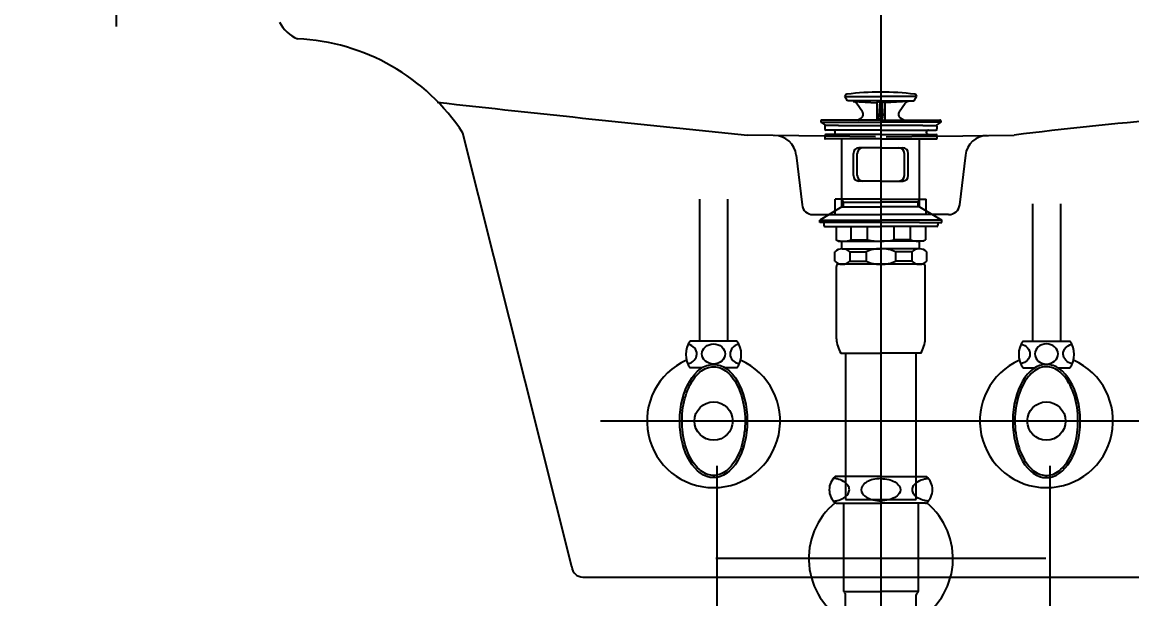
# Model space of a CAD drawing. Header units: millimetres. Extents: x 4993 to 7419, y -350 to 3080.
# Drawn here: x 5486.8 to 5986.8, y 1036.5 to 1296.3 of the extents above; entities that cross this region are included whole.
import ezdxf
from ezdxf.lldxf.tags import DXFTag

# ---------------------------------------------------------------- set-up
doc = ezdxf.new("R2010")
doc.units = ezdxf.units.MM
doc.header["$LTSCALE"] = 0.2
for name, color, linetype in [('1', 2, 'CENTER'), ('2', 2, 'HIDDEN'), ('3', 3, 'Continuous'), ('4', 4, 'Continuous'), ('6', 6, 'Continuous'), ('7', 7, 'Continuous'), ('CENTER', 2, 'CENTER')]:
    doc.layers.add(name, color=color, linetype=linetype)
doc.styles.add('h', font='', dxfattribs={"height": 28})
doc.styles.get('h').set_extended_font_data('Haansoft Batang')
tags = doc.linetypes.add('CENTER', pattern=[50.8, 31.75, -6.35, 6.35, -6.35]).pattern_tags.tags
tags[10:11] = [DXFTag(74, 4), DXFTag(75, 0), DXFTag(340, '0'), DXFTag(46, 1.0), DXFTag(50, 0.0), DXFTag(44, 0.0), DXFTag(45, 0.0)]
tags[8:9] = [DXFTag(74, 4), DXFTag(75, 0), DXFTag(340, '0'), DXFTag(46, 1.0), DXFTag(50, 0.0), DXFTag(44, 0.0), DXFTag(45, 0.0)]
tags[6:7] = [DXFTag(74, 4), DXFTag(75, 0), DXFTag(340, '0'), DXFTag(46, 1.0), DXFTag(50, 0.0), DXFTag(44, 0.0), DXFTag(45, 0.0)]
tags[4:5] = [DXFTag(74, 4), DXFTag(75, 0), DXFTag(340, '0'), DXFTag(46, 1.0), DXFTag(50, 0.0), DXFTag(44, 0.0), DXFTag(45, 0.0)]
tags = doc.linetypes.add('HIDDEN', pattern=[9.525, 6.35, -3.175]).pattern_tags.tags
tags[6:7] = [DXFTag(74, 4), DXFTag(75, 0), DXFTag(340, '0'), DXFTag(46, 1.0), DXFTag(50, 0.0), DXFTag(44, 0.0), DXFTag(45, 0.0)]
tags[4:5] = [DXFTag(74, 4), DXFTag(75, 0), DXFTag(340, '0'), DXFTag(46, 1.0), DXFTag(50, 0.0), DXFTag(44, 0.0), DXFTag(45, 0.0)]
doc.dimstyles.new('AM_ISO', dxfattribs={"dimtxt": 28, "dimasz": 24, "dimexe": 10, "dimexo": 0, "dimgap": 10, "dimtad": 1, "dimdec": 0, "dimdsep": 46, "dimtxsty": 'h', "dimcen": -5, "dimclrd": 256, "dimclre": 256, "dimclrt": 256, "dimadec": 0, "dimazin": 2, "dimtp": 0.1, "dimtm": 0.1, "dimtfac": 0.71, "dimtdec": 0, "dimtmove": 0, "dimatfit": 3, "dimfxl": 0, "dimlwd": -1, "dimlwe": -1, "dimarcsym": 0})
doc.dimstyles.new('AM_ISO$0', dxfattribs={"dimtxt": 28, "dimasz": 24, "dimexe": 10, "dimexo": 0, "dimgap": 10, "dimtad": 1, "dimdec": 0, "dimdsep": 46, "dimtxsty": 'h', "dimcen": -5, "dimclrd": 256, "dimclre": 256, "dimclrt": 256, "dimadec": 0, "dimazin": 2, "dimtp": 0.1, "dimtm": 0.1, "dimtfac": 0.71, "dimtdec": 0, "dimtmove": 0, "dimatfit": 3, "dimfxl": 0, "dimlwd": -1, "dimlwe": -1, "dimarcsym": 0})

# ---------------------------------------------------------------- blocks, each defined once
blk = doc.blocks.new('A$C0AD15609')
at = {"layer": '1', "color": 0}
blk.add_line((148.65, 110.05), (0, 110.05), dxfattribs=at)
at = {"layer": '4', "color": 0}
for p, q in [((58.08, 147.09), (53.78, 147.09)), ((74.33, 147.09), (58.08, 147.09)), ((74.33, 147.09), (90.58, 147.09)), ((90.58, 147.09), (94.87, 147.09)), ((54.18, 135.09), (53.78, 135.09)), ((54.18, 135.09), (74.33, 135.09)), ((57.53, 135.09), (57.53, 95.31)), ((94.48, 135.09), (74.33, 135.09)), ((91.13, 135.09), (91.13, 95.31)), ((94.48, 135.09), (94.87, 135.09)), ((57.53, 95.31), (74.33, 95.31)), ((91.13, 95.31), (74.33, 95.31)), ((58.45, 70.79), (58.45, 93.67)), ((90.2, 70.79), (90.2, 93.67)), ((58.45, 70.79), (53.71, 70.79)), ((74.25, 70.79), (58.45, 70.79)), ((74.25, 70.79), (74.33, 70.79)), ((74.4, 70.79), (74.33, 70.79)), ((74.4, 70.79), (90.2, 70.79)), ((90.2, 70.79), (94.94, 70.79)), ((53.71, 58.79), (58.45, 58.79)), ((58.45, 58.79), (74.25, 58.79)), ((58.45, 58.79), (58.45, 17.71)), ((90.2, 58.79), (74.4, 58.79)), ((90.2, 58.79), (90.2, 17.71)), ((90.2, 58.79), (94.94, 58.79))]:
    blk.add_line(p, q, dxfattribs=at)
for points in [[(60.13, 141.09, 0.155217), (59.54, 142.95, 0.106747), (57.48, 144.84, 0.073043), (54.71, 145.96, 0.028511), (52.98, 146.27, 0.059523)], [(74.33, 146.09, 0.057537), (70.77, 145.68, 0.071219), (68.07, 144.63, 0.106373), (66.04, 142.83, 0.159483)], [(74.33, 146.09, -0.057537), (77.88, 145.68, -0.071219), (80.58, 144.63, -0.106373), (82.61, 142.83, -0.159483)], [(88.52, 141.09, -0.155217), (89.11, 142.95, -0.106747), (91.17, 144.84, -0.073043), (93.94, 145.96, -0.028511), (95.67, 146.27, -0.059523)], [(52.98, 135.91, 0.028511), (54.71, 136.23, 0.073043), (57.48, 137.34, 0.106747), (59.54, 139.24, 0.155217), (60.13, 141.09, 0.155217)], [(66.04, 142.83, 0.32729), (66.04, 139.35, 0.106373), (68.07, 137.56, 0.071219), (70.77, 136.5, 0.057537), (74.33, 136.09, 0.057537)], [(82.61, 142.83, -0.32729), (82.61, 139.35, -0.106373), (80.58, 137.56, -0.071219), (77.88, 136.5, -0.057537), (74.33, 136.09, -0.057537)], [(95.67, 135.91, -0.028511), (93.94, 136.23, -0.073043), (91.17, 137.34, -0.106747), (89.11, 139.24, -0.155217), (88.52, 141.09, -0.155217)], [(58.45, 67.78, 0.049056), (57.4, 68.54, 0.073043), (54.63, 69.66, 0.028511), (52.9, 69.97)], [(60.05, 64.79, 0.155217), (59.46, 66.65, 0.054411), (58.51, 67.72, 0.054411)], [(65.97, 66.53, 0.32729), (65.97, 63.05, 0.106373), (67.99, 61.26, 0.071219), (70.69, 60.2, 0.057537), (74.25, 59.79, 0.057537)], [(74.33, 69.79, 0.05879), (70.69, 69.38, 0.071219), (67.99, 68.33, 0.106373), (65.97, 66.53, 0.159483)], [(74.33, 69.79, -0.05879), (77.96, 69.38, -0.071219), (80.66, 68.33, -0.106373), (82.68, 66.53, -0.159483)], [(82.68, 66.53, -0.32729), (82.68, 63.05, -0.106373), (80.66, 61.26, -0.071219), (77.96, 60.2, -0.057537), (74.4, 59.79, -0.057537)], [(88.6, 64.79, -0.155217), (89.19, 66.65, -0.05495), (90.15, 67.73, -0.05495)], [(90.2, 67.78, -0.049056), (91.25, 68.54, -0.073043), (94.02, 69.66, -0.028511), (95.75, 69.97)], [(52.9, 59.61, 0.028511), (54.63, 59.93, 0.073043), (57.4, 61.04, 0.049056), (58.45, 61.81, 0.049056)], [(58.51, 61.86, 0.054321), (59.46, 62.94, 0.155217), (60.05, 64.79)], [(90.14, 61.86, -0.054539), (89.19, 62.94, -0.155217), (88.6, 64.79)], [(95.75, 59.61, -0.028511), (94.02, 59.93, -0.073043), (91.25, 61.04, -0.049056), (90.2, 61.81, -0.049056)]]:
    blk.add_lwpolyline(points, format="xyb", dxfattribs=at)
for centre, radius, start, end in [((59.08, 141.09), 8, 131.4096, 228.5904), ((89.58, 141.09), 8, 311.4096, 48.5904), ((74.33, 110.09), 32.5, 129.4471, 240.7605), ((74.33, 110.09), 32.5, 299.2395, 50.5529), ((90.13, 95.31), 1, 301.2974, 0), ((57.53, 93.67), 0.925, 0, 58.7026), ((91.13, 93.67), 0.925, 121.2974, 180), ((59, 64.79), 8, 131.4096, 228.5904), ((89.65, 64.79), 8, 311.4096, 48.5904), ((74.33, 15.72), 16, 172.8334, 7.1666), ((74.33, 15.72), 16, 172.8334, 180)]:
    blk.add_arc(centre, radius, start, end, dxfattribs=at)
blk = doc.blocks.new('A$C6F841AA5')
at = {"layer": '6', "color": 0}
for p, q in [((44.65, 130), (44.65, 66)), ((57.35, 130), (57.35, 66)), ((194.65, 127.88), (194.65, 66)), ((207.35, 127.9), (207.35, 66)), ((57.35, 66), (40.5, 66)), ((61.5, 66), (57.35, 66)), ((190.5, 66), (194.65, 66)), ((194.65, 66), (211.5, 66)), ((45.86, 54), (40.5, 54)), ((61.5, 54), (56.14, 54)), ((190.5, 54), (195.86, 54)), ((206.14, 54), (211.5, 54))]:
    blk.add_line(p, q, dxfattribs=at)
for centre in [(51, 30), (201, 30)]:
    blk.add_circle(centre, 8.62, dxfattribs=at)
for centre, radius, start, end in [((48.5, 60), 10, 143.1301, 216.8699), ((53.5, 60), 10, 323.1301, 36.8699), ((198.5, 60), 10, 143.1301, 216.8699), ((203.5, 60), 10, 323.1301, 36.8699), ((51, 30), 30, 113.9173, 66.0827), ((201, 30), 30, 113.9173, 66.0827)]:
    blk.add_arc(centre, radius, start, end, dxfattribs=at)
for centre, major_axis, start_param, end_param in [((38.23, 60.23), (-5.23, 0), 1.800504, 4.443058), ((63.68, 60.23), (5.23, 0), 1.824119, 4.49897)]:
    blk.add_ellipse(centre, major_axis=major_axis, ratio=0.866391, start_param=start_param, end_param=end_param, dxfattribs=at)
for centre, major_axis, ratio in [((51, 60.23), (5.23, 0), 0.866391), ((51, 30), (0, 25.5), 0.596529)]:
    blk.add_ellipse(centre, major_axis=major_axis, ratio=ratio, dxfattribs=at)
at = {"layer": '6', "color": 0, "extrusion": (0, 0, -1)}
for centre, major_axis, start_param, end_param in [((188.32, 60.23), (-5.23, 0), 1.824119, 4.49897), ((213.77, 60.23), (5.23, 0), 1.800504, 4.443058)]:
    blk.add_ellipse(centre, major_axis=major_axis, ratio=0.866391, start_param=start_param, end_param=end_param, dxfattribs=at)
for centre, major_axis, ratio in [((201, 60.23), (-5.23, 0), 0.866391), ((201, 30), (0, 25.5), 0.596529)]:
    blk.add_ellipse(centre, major_axis=major_axis, ratio=ratio, dxfattribs=at)
at = {"layer": '6', "color": 0}
for points in [[(51, 54.5), (48.92, 54.5), (46.82, 53.69), (42.92, 50.45), (41.15, 48.01), (38.43, 41.98), (37.47, 38.4), (36.62, 30.88), (36.72, 26.95), (37.96, 19.6), (39.09, 16.17), (42.1, 10.58), (43.98, 8.43), (47.98, 5.78), (50.09, 5.28), (54.24, 5.89), (56.33, 7.01), (60.08, 10.84), (61.73, 13.54), (64.14, 19.97), (64.9, 23.67), (65.37, 31.29), (65.06, 35.19), (63.46, 42.33), (62.16, 45.57), (58.89, 50.67), (56.93, 52.53), (53.61, 54.19), (52.3, 54.5), (51, 54.5)], [(201, 54.5), (203.08, 54.5), (205.18, 53.69), (209.08, 50.45), (210.85, 48.01), (213.57, 41.98), (214.53, 38.4), (215.38, 30.88), (215.28, 26.95), (214.04, 19.6), (212.91, 16.17), (209.9, 10.58), (208.02, 8.43), (204.02, 5.78), (201.91, 5.28), (197.76, 5.89), (195.67, 7.01), (191.92, 10.84), (190.27, 13.54), (187.86, 19.97), (187.1, 23.67), (186.63, 31.29), (186.94, 35.19), (188.54, 42.33), (189.84, 45.57), (193.11, 50.67), (195.07, 52.53), (198.39, 54.19), (199.7, 54.5), (201, 54.5)]]:
    blk.add_open_spline(points, degree=3, knots=[0, 0, 0, 0, 0.46111, 0.46111, 0.922219, 0.922219, 1.383329, 1.383329, 1.844439, 1.844439, 2.305549, 2.305549, 2.766658, 2.766658, 3.227768, 3.227768, 3.688878, 3.688878, 4.149988, 4.149988, 4.611097, 4.611097, 5.072207, 5.072207, 5.533317, 5.533317, 5.994427, 5.994427, 6.283185, 6.283185, 6.283185, 6.283185], dxfattribs=at)
at = {"layer": 'CENTER', "color": 0, "linetype": 'CENTER', "ltscale": 2}
blk.add_line((252, 30), (0, 30), dxfattribs=at)
blk = doc.blocks.new('*D20')
at = {"layer": '3', "color": 0}
for p, q in [((5799.81, 1096.41), (5799.81, 813.2)), ((5949.81, 1096.41), (5949.81, 813.2)), ((5925.81, 823.2), (5823.81, 823.2))]:
    blk.add_line(p, q, dxfattribs=at)
for points in [[(5823.81, 827.2), (5823.81, 819.2), (5799.81, 823.2)], [(5925.81, 827.2), (5925.81, 819.2), (5949.81, 823.2)]]:
    blk.add_solid(points, dxfattribs=at)
at = {"layer": 'Defpoints', "color": 0}
for p in [(5799.81, 1096.41), (5949.81, 1096.41), (5799.81, 823.2)]:
    blk.add_point(p, dxfattribs=at)
at = {"layer": '3', "color": 0, "insert": (5874.81, 847.2), "char_height": 28, "attachment_point": 5, "style": 'h'}
blk.add_mtext('150', dxfattribs=at)
blk = doc.blocks.new('*D21')
at = {"layer": '3', "color": 0}
for p, q in [((5529.19, 1420.29), (5529.19, 1510.96)), ((5529.19, 1396.29), (5539.19, 1396.29)), ((5529.19, 1342.29), (5529.19, 1396.29)), ((5979.81, 1342.29), (5519.19, 1342.29)), ((5529.19, 1318.29), (5529.19, 1294.29))]:
    blk.add_line(p, q, dxfattribs=at)
for points in [[(5525.19, 1420.29), (5533.19, 1420.29), (5529.19, 1396.29)], [(5525.19, 1318.29), (5533.19, 1318.29), (5529.19, 1342.29)]]:
    blk.add_solid(points, dxfattribs=at)
at = {"layer": 'Defpoints', "color": 0}
for p in [(5529.19, 1396.29), (5529.19, 1396.29), (5979.81, 1342.29)]:
    blk.add_point(p, dxfattribs=at)
at = {"layer": '3', "color": 0, "insert": (5505.19, 1477.62), "char_height": 28, "attachment_point": 5, "rotation": 90, "style": 'h'}
blk.add_mtext('54', dxfattribs=at)
blk = doc.blocks.new('*D17')
at = {"linetype": 'ByBlock'}
for p, q in [((5540.59, 1396.29), (6247.31, 1396.29)), ((6237.31, 1372.29), (6237.31, 1070.29)), ((5739.46, 1046.29), (6247.31, 1046.29))]:
    blk.add_line(p, q, dxfattribs=at)
for points in [[(6233.31, 1372.29), (6241.31, 1372.29), (6237.31, 1396.29)], [(6233.31, 1070.29), (6241.31, 1070.29), (6237.31, 1046.29)]]:
    blk.add_solid(points)
at = {"layer": 'Defpoints', "color": 0}
for p in [(5540.59, 1396.29, 0.16), (5739.46, 1046.29, 0.16), (6237.31, 1046.29)]:
    blk.add_point(p, dxfattribs=at)
at = {"insert": (6213.31, 1213.88), "char_height": 28, "attachment_point": 5, "rotation": 90, "style": 'h'}
blk.add_mtext('350', dxfattribs=at)

msp = doc.modelspace()

# ---------------------------------------------------------------- linework, layer by layer
msp.add_line((5734.48, 1050.87, 0.16), (5685.43, 1246.29, 0.16))
for centre, radius, start, end in [((5617.11, 1303.7, 0.16), 16.12, 207.3635, 247.1301), ((5606.45, 1194.51, 0.16), 94.44, 33.2491, 87.3332), ((5739.46, 1051.29, 0.16), 5, 184.8038, 270)]:
    msp.add_arc(centre, radius, start, end)
at = {"layer": '1', "color": 0}
msp.add_line((5873.72, 1412.86, 0.16), (5873.72, 634.61, 0.16), dxfattribs=at)
at = {"layer": '2', "color": 0}
for p, q in [((5871.33, 1244.63, 0.16), (5813.71, 1245.41, 0.16)), ((5876.12, 1244.63, 0.16), (5933.73, 1245.41, 0.16)), ((5835.59, 1236.41, 0.16), (5838.21, 1214.03, 0.16)), ((5911.86, 1236.41, 0.16), (5909.24, 1214.03, 0.16)), ((5873.72, 1216.61, 0.16), (5853.22, 1216.61, 0.16)), ((5853.22, 1209.61, 0.16), (5853.22, 1216.61, 0.16)), ((5873.72, 1216.61, 0.16), (5894.22, 1216.61, 0.16)), ((5894.22, 1209.61, 0.16), (5894.22, 1216.61, 0.16)), ((5843.17, 1209.61, 0.16), (5853.22, 1209.61, 0.16)), ((5853.22, 1209.61, 0.16), (5873.72, 1209.61, 0.16)), ((5894.22, 1209.61, 0.16), (5873.72, 1209.61, 0.16)), ((5904.28, 1209.61, 0.16), (5894.22, 1209.61, 0.16))]:
    msp.add_line(p, q, dxfattribs=at)
for centre, radius, start, end in [((7250.15, 15467.98, 0.16), 14294.93, 263.668747, 264.232876), ((6125.09, -272.95, 0.16), 1530.37, 92.05752, 97.18292), ((5825.66, 1235.24, 0.16), 10, 6.6755, 89.2256), ((5921.79, 1235.24, 0.16), 10, 90.7744, 173.3245), ((5843.17, 1214.61, 0.16), 5, 186.6755, 270), ((5904.28, 1214.61, 0.16), 5, 270, 353.3245)]:
    msp.add_arc(centre, radius, start, end, dxfattribs=at)
at = {"layer": '3', "color": 0}
for p, q in [((5858.72, 1260.8, 0.16), (5857.49, 1262.94, 0.16)), ((5857.61, 1262.74, 0.16), (5873.72, 1262.74, 0.16)), ((5873.72, 1260.8, 0.16), (5858.72, 1260.8, 0.16)), ((5861.24, 1260.62, 0.16), (5871.97, 1259.92, 0.16)), ((5873.72, 1260.8, 0.16), (5871.97, 1259.92, 0.16)), ((5873.21, 1260.54, 0.16), (5872.77, 1254.14, 0.16)), ((5889.84, 1262.74, 0.16), (5873.72, 1262.74, 0.16)), ((5873.72, 1260.8, 0.16), (5888.72, 1260.8, 0.16)), ((5873.72, 1260.8, 0.16), (5875.47, 1259.92, 0.16)), ((5874.24, 1260.54, 0.16), (5874.67, 1254.14, 0.16)), ((5886.21, 1260.62, 0.16), (5875.47, 1259.92, 0.16)), ((5888.72, 1260.8, 0.16), (5889.96, 1262.94, 0.16)), ((5865.45, 1255.93, 0.16), (5862.73, 1259.78, 0.16)), ((5871.97, 1259.92, 0.16), (5871.97, 1252.2, 0.16)), ((5875.47, 1259.92, 0.16), (5875.47, 1252.2, 0.16)), ((5882, 1255.93, 0.16), (5884.72, 1259.78, 0.16)), ((5846.72, 1251.8, 0.16), (5846.72, 1251.2, 0.16)), ((5846.72, 1251.2, 0.16), (5873.72, 1251.2, 0.16)), ((5846.72, 1251.2, 0.16), (5848.87, 1249.7, 0.16)), ((5856.42, 1252.2, 0.16), (5847.12, 1252.2, 0.16)), ((5873.72, 1252.2, 0.16), (5856.42, 1252.2, 0.16)), ((5863.37, 1252.2, 0.16), (5864.82, 1253.04, 0.16)), ((5872.98, 1252.2, 0.16), (5872.77, 1254.16, 0.16)), ((5872.77, 1254.16, 0.16), (5873.72, 1254.16, 0.16)), ((5874.67, 1254.16, 0.16), (5873.72, 1254.16, 0.16)), ((5873.72, 1252.2, 0.16), (5891.02, 1252.2, 0.16)), ((5900.72, 1251.2, 0.16), (5873.72, 1251.2, 0.16)), ((5874.47, 1252.2, 0.16), (5874.67, 1254.16, 0.16)), ((5884.08, 1252.2, 0.16), (5882.63, 1253.04, 0.16)), ((5891.02, 1252.2, 0.16), (5900.32, 1252.2, 0.16)), ((5900.72, 1251.2, 0.16), (5898.58, 1249.7, 0.16)), ((5900.72, 1251.8, 0.16), (5900.72, 1251.2, 0.16)), ((5848.42, 1249.5, 0.16), (5848.42, 1248.2, 0.16)), ((5848.42, 1245.2, 0.16), (5848.42, 1243.9, 0.16)), ((5854.72, 1249.7, 0.16), (5848.62, 1249.7, 0.16)), ((5873.72, 1247.7, 0.16), (5848.92, 1247.7, 0.16)), ((5873.72, 1245.7, 0.16), (5848.92, 1245.7, 0.16)), ((5854.72, 1249.7, 0.16), (5873.72, 1249.7, 0.16)), ((5892.72, 1249.7, 0.16), (5873.72, 1249.7, 0.16)), ((5873.72, 1247.7, 0.16), (5898.53, 1247.7, 0.16)), ((5873.72, 1245.7, 0.16), (5898.53, 1245.7, 0.16)), ((5892.72, 1249.7, 0.16), (5898.83, 1249.7, 0.16)), ((5899.03, 1249.5, 0.16), (5899.03, 1248.2, 0.16)), ((5899.03, 1245.2, 0.16), (5899.03, 1243.9, 0.16)), ((5873.72, 1243.7, 0.16), (5848.62, 1243.7, 0.16)), ((5856.22, 1213.11, 0.16), (5856.22, 1243.7, 0.16)), ((5873.72, 1243.7, 0.16), (5898.83, 1243.7, 0.16)), ((5891.22, 1213.11, 0.16), (5891.22, 1243.7, 0.16)), ((5861.35, 1227.2, 0.16), (5861.35, 1237.2, 0.16)), ((5863.12, 1227.2, 0.16), (5863.12, 1237.2, 0.16)), ((5873.72, 1239.7, 0.16), (5863.85, 1239.7, 0.16)), ((5873.72, 1239.7, 0.16), (5883.6, 1239.7, 0.16)), ((5884.33, 1227.2, 0.16), (5884.33, 1237.2, 0.16)), ((5886.1, 1227.2, 0.16), (5886.1, 1237.2, 0.16)), ((5873.72, 1224.7, 0.16), (5863.85, 1224.7, 0.16)), ((5873.72, 1224.7, 0.16), (5883.6, 1224.7, 0.16)), ((5856.92, 1215.2, 0.16), (5856.22, 1216.42, 0.16)), ((5856.22, 1215.2, 0.16), (5873.72, 1215.2, 0.16)), ((5856.92, 1213.11, 0.16), (5856.92, 1215.2, 0.16)), ((5891.22, 1215.2, 0.16), (5873.72, 1215.2, 0.16)), ((5890.52, 1215.2, 0.16), (5891.22, 1216.42, 0.16)), ((5890.52, 1213.11, 0.16), (5890.52, 1215.2, 0.16)), ((5856.22, 1213.11, 0.16), (5846.22, 1207.11, 0.16)), ((5856.22, 1213.11, 0.16), (5873.72, 1213.11, 0.16)), ((5891.22, 1213.11, 0.16), (5873.72, 1213.11, 0.16)), ((5891.22, 1213.11, 0.16), (5901.22, 1207.11, 0.16)), ((5846.22, 1207.11, 0.16), (5873.72, 1207.11, 0.16)), ((5846.22, 1206.11, 0.16), (5846.22, 1207.11, 0.16)), ((5856.22, 1206.11, 0.16), (5846.22, 1206.11, 0.16)), ((5848.03, 1206.11, 0.16), (5848.03, 1204.81, 0.16)), ((5891.22, 1206.11, 0.16), (5856.22, 1206.11, 0.16)), ((5901.22, 1207.11, 0.16), (5873.72, 1207.11, 0.16)), ((5891.22, 1206.11, 0.16), (5901.22, 1206.11, 0.16)), ((5899.42, 1206.11, 0.16), (5899.42, 1204.81, 0.16)), ((5901.22, 1206.11, 0.16), (5901.22, 1207.11, 0.16)), ((5848.53, 1204.31, 0.16), (5853.53, 1204.31, 0.16)), ((5853.53, 1204.31, 0.16), (5873.72, 1204.31, 0.16)), ((5853.53, 1204.31, 0.16), (5853.53, 1198.19, 0.16)), ((5860.31, 1198.19, 0.16), (5860.31, 1204.31, 0.16)), ((5867.71, 1198.19, 0.16), (5867.71, 1204.31, 0.16)), ((5893.92, 1204.31, 0.16), (5873.72, 1204.31, 0.16)), ((5879.74, 1198.19, 0.16), (5879.74, 1204.31, 0.16)), ((5887.14, 1198.19, 0.16), (5887.14, 1204.31, 0.16)), ((5893.92, 1204.31, 0.16), (5893.92, 1198.19, 0.16)), ((5898.92, 1204.31, 0.16), (5893.92, 1204.31, 0.16)), ((5854.53, 1197.61, 0.16), (5853.53, 1198.19, 0.16)), ((5854.53, 1197.61, 0.16), (5855.93, 1197.61, 0.16)), ((5855.93, 1197.61, 0.16), (5873.72, 1197.61, 0.16)), ((5856.22, 1194.2, 0.16), (5856.22, 1197.61, 0.16)), ((5860.31, 1198.19, 0.16), (5867.71, 1198.19, 0.16)), ((5891.52, 1197.61, 0.16), (5873.72, 1197.61, 0.16)), ((5887.14, 1198.19, 0.16), (5879.74, 1198.19, 0.16)), ((5891.22, 1194.2, 0.16), (5891.22, 1197.61, 0.16)), ((5892.92, 1197.61, 0.16), (5891.52, 1197.61, 0.16)), ((5892.92, 1197.61, 0.16), (5893.92, 1198.19, 0.16)), ((5852.98, 1188.65, 0.16), (5852.98, 1192.76, 0.16)), ((5856.37, 1194.2, 0.16), (5873.48, 1194.2, 0.16)), ((5859.76, 1192.76, 0.16), (5867.16, 1192.76, 0.16)), ((5859.76, 1192.76, 0.16), (5859.76, 1188.65, 0.16)), ((5867.16, 1192.76, 0.16), (5867.16, 1188.65, 0.16)), ((5891.08, 1194.2, 0.16), (5873.97, 1194.2, 0.16)), ((5880.29, 1192.76, 0.16), (5880.29, 1188.65, 0.16)), ((5887.69, 1192.76, 0.16), (5880.29, 1192.76, 0.16)), ((5887.69, 1192.76, 0.16), (5887.69, 1188.65, 0.16)), ((5894.47, 1188.65, 0.16), (5894.47, 1192.76, 0.16)), ((5853.72, 1153.6, 0.16), (5853.72, 1186.2, 0.16)), ((5873.72, 1187.2, 0.16), (5854.72, 1187.2, 0.16)), ((5859.76, 1188.65, 0.16), (5867.16, 1188.65, 0.16)), ((5891.08, 1187.2, 0.16), (5873.72, 1187.2, 0.16)), ((5887.69, 1188.65, 0.16), (5880.29, 1188.65, 0.16)), ((5890.52, 1187.2, 0.16), (5891.08, 1187.2, 0.16)), ((5891.08, 1187.2, 0.16), (5891.48, 1187.2, 0.16)), ((5892.72, 1187.2, 0.16), (5891.22, 1187.2, 0.16)), ((5893.72, 1153.6, 0.16), (5893.72, 1186.2, 0.16)), ((5893.72, 1180.84, 0.16), (5893.72, 1186.2, 0.16)), ((5855.72, 1147.2, 0.16), (5873.72, 1147.2, 0.16)), ((5857.85, 1147.2, 0.16), (5857.85, 1081.2, 0.16)), ((5891.72, 1147.2, 0.16), (5873.72, 1147.2, 0.16)), ((5889.6, 1081.2, 0.16), (5889.6, 1147.2, 0.16)), ((5857.85, 1081.2, 0.16), (5889.6, 1081.2, 0.16))]:
    msp.add_line(p, q, dxfattribs=at)
for centre, radius, start, end in [((5858.57, 1262.74, 0.16), 1.1, 97.3204, 169.4262), ((5873.72, 1144.8, 0.16), 120, 90, 97.3204), ((5861.1, 1258.63, 0.16), 2, 35.2023, 86.2618), ((5873.72, 1144.8, 0.16), 120, 82.6796, 90), ((5886.35, 1258.63, 0.16), 2, 93.7382, 144.7977), ((5888.87, 1262.74, 0.16), 1.1, 10.5738, 82.6796), ((5863.82, 1254.77, 0.16), 2, 300, 35.2023), ((5883.63, 1254.77, 0.16), 2, 144.7977, 240), ((5847.12, 1251.8, 0.16), 0.4, 90, 180), ((5900.32, 1251.8, 0.16), 0.4, 0, 90), ((5848.62, 1249.5, 0.16), 0.2, 90, 180), ((5848.92, 1248.2, 0.16), 0.5, 180, 270), ((5848.92, 1245.2, 0.16), 0.5, 90, 180), ((5852.22, 1246.7, 0.16), 1, 270, 90), ((5895.22, 1246.7, 0.16), 1, 90, 270), ((5898.53, 1248.2, 0.16), 0.5, 270, 0), ((5898.53, 1245.2, 0.16), 0.5, 0, 90), ((5898.83, 1249.5, 0.16), 0.2, 0, 90), ((5848.62, 1243.9, 0.16), 0.2, 180, 270), ((5898.83, 1243.9, 0.16), 0.2, 270, 0), ((5863.85, 1237.2, 0.16), 2.5, 90, 180), ((5865.62, 1237.2, 0.16), 2.5, 90, 180), ((5881.83, 1237.2, 0.16), 2.5, 0, 90), ((5883.6, 1237.2, 0.16), 2.5, 0, 90), ((5863.85, 1227.2, 0.16), 2.5, 180, 270), ((5865.62, 1227.2, 0.16), 2.5, 180, 270), ((5881.83, 1227.2, 0.16), 2.5, 270, 0), ((5883.6, 1227.2, 0.16), 2.5, 270, 0), ((5848.53, 1204.81, 0.16), 0.5, 180, 270), ((5898.92, 1204.81, 0.16), 0.5, 270, 0), ((5856.92, 1207.79, 0.16), 10.18, 250.5679, 289.4321), ((5873.53, 1227.06, 0.16), 29.46, 258.5956, 270.3737), ((5873.92, 1227.06, 0.16), 29.46, 269.6263, 281.4044), ((5890.53, 1207.79, 0.16), 10.18, 250.5679, 289.4321), ((5856.37, 1189.5, 0.16), 4.7, 43.9409, 136.0591), ((5873.26, 1180.6, 0.16), 13.61, 89.0643, 116.6472), ((5874.19, 1180.6, 0.16), 13.61, 63.3528, 90.9357), ((5891.08, 1189.5, 0.16), 4.7, 43.9409, 136.0591), ((5856.37, 1191.91, 0.16), 4.7, 223.9409, 316.0591), ((5854.72, 1186.2, 0.16), 1, 90, 180), ((5873.26, 1200.81, 0.16), 13.61, 243.3528, 270.9357), ((5874.19, 1200.81, 0.16), 13.61, 269.0643, 296.6472), ((5891.08, 1191.91, 0.16), 4.7, 223.9409, 316.0591), ((5892.72, 1186.2, 0.16), 1, 0, 90), ((5866.71, 1154.15, 0.16), 13, 182.42, 212.3), ((5880.74, 1154.15, 0.16), 13, 327.7, 357.58)]:
    msp.add_arc(centre, radius, start, end, dxfattribs=at)
at = {"layer": '7', "color": 0, "extrusion": (0, 1, 0)}
for p, q in [((5873.72, 1242.45, -14.03), (5873.72, 1242.45, 445.97)), ((5873.72, 1242.45, 445.97), (5873.72, 1242.45, -14.03)), ((5873.72, 1242.45, -14.03), (5873.72, 1242.45, 445.97)), ((5873.72, 1242.45, 445.97), (5873.72, 1242.45, -14.03)), ((5873.72, 1242.45, 20.16), (5873.72, 1242.45, 0.16)), ((5873.72, 1242.45, 20.16), (5873.72, 1242.45, 0.16)), ((5873.72, 1242.45, 20.16), (5873.72, 1242.45, 0.16)), ((5873.72, 1242.45, 20.16), (5873.72, 1242.45, 0.16)), ((5873.72, 1242.45, -14.03), (5873.72, 1242.45, -14.03)), ((5873.72, 1242.45, -14.03), (5873.72, 1242.45, -14.03)), ((5873.72, 1242.45, -14.03), (5873.72, 1242.45, -14.03)), ((5873.72, 1242.45, -14.03), (5873.72, 1242.45, -14.03)), ((5873.72, 1242.45, 0.16), (5873.72, 1242.45, -14.03)), ((5873.72, 1242.45, 0.16), (5873.72, 1242.45, -14.03)), ((5873.72, 1242.45, 0.16), (5873.72, 1242.45, -14.03)), ((5873.72, 1242.45, 0.16), (5873.72, 1242.45, -14.03)), ((5873.72, 1242.45, 445.97), (5873.72, 1242.45, 445.97)), ((5873.72, 1242.45, 445.97), (5873.72, 1242.45, 445.97)), ((5873.72, 1242.45, 445.97), (5873.72, 1242.45, 445.97)), ((5873.72, 1242.45, 445.97), (5873.72, 1242.45, 445.97)), ((5873.72, 1242.45, 410.66), (5873.72, 1242.45, 445.97)), ((5873.72, 1242.45, 410.66), (5873.72, 1242.45, 445.97))]:
    msp.add_line(p, q, dxfattribs=at)
at = {"layer": '7', "color": 0}
for points, knots in [([(5873.72, 1242.45, 381.49), (5873.72, 1242.45, 320.17), (5873.72, 1242.45, 258.84), (5873.72, 1242.45, 138.4), (5873.72, 1242.45, 79.27), (5873.72, 1242.45, 20.16)], [0, 0, 0, 0, 0.509144, 0.509144, 1, 1, 1, 1]), ([(5873.72, 1242.45, 381.49), (5873.72, 1242.45, 320.17), (5873.72, 1242.45, 258.84), (5873.72, 1242.45, 138.4), (5873.72, 1242.45, 79.27), (5873.72, 1242.45, 20.16)], [0, 0, 0, 0, 0.509144, 0.509144, 1, 1, 1, 1]), ([(5873.72, 1242.45, 381.49), (5873.72, 1242.45, 320.17), (5873.72, 1242.45, 258.84), (5873.72, 1242.45, 138.4), (5873.72, 1242.45, 79.27), (5873.72, 1242.45, 20.16)], [0, 0, 0, 0, 0.509144, 0.509144, 1, 1, 1, 1]), ([(5873.72, 1242.45, 381.49), (5873.72, 1242.45, 320.17), (5873.72, 1242.45, 258.84), (5873.72, 1242.45, 138.4), (5873.72, 1242.45, 79.27), (5873.72, 1242.45, 20.16)], [0, 0, 0, 0, 0.509144, 0.509144, 1, 1, 1, 1]), ([(5873.72, 1242.45, 410.66), (5873.72, 1242.45, 410.66), (5873.72, 1242.45, 410.76), (5873.72, 1242.45, 411.14), (5873.72, 1242.45, 411.4), (5873.72, 1242.45, 411.72)], [0, 0, 0, 0, 0.535587, 0.535587, 1, 1, 1, 1]), ([(5873.72, 1242.45, 410.66), (5873.72, 1242.45, 410.66), (5873.72, 1242.45, 410.76), (5873.72, 1242.45, 411.14), (5873.72, 1242.45, 411.4), (5873.72, 1242.45, 411.72)], [0, 0, 0, 0, 0.535587, 0.535587, 1, 1, 1, 1]), ([(5873.72, 1242.45, 410.66), (5873.72, 1242.45, 410.66), (5873.72, 1242.45, 410.76), (5873.72, 1242.45, 411.14), (5873.72, 1242.45, 411.4), (5873.72, 1242.45, 411.72)], [0, 0, 0, 0, 0.535587, 0.535587, 1, 1, 1, 1]), ([(5873.72, 1242.45, 410.66), (5873.72, 1242.45, 410.66), (5873.72, 1242.45, 410.76), (5873.72, 1242.45, 411.14), (5873.72, 1242.45, 411.4), (5873.72, 1242.45, 411.72)], [0, 0, 0, 0, 0.535587, 0.535587, 1, 1, 1, 1]), ([(5873.72, 1242.45, 381.49), (5873.72, 1242.45, 385.49), (5873.72, 1242.45, 389.48), (5873.72, 1242.45, 396.8), (5873.72, 1242.45, 400.19), (5873.72, 1242.45, 405.78), (5873.72, 1242.45, 408.02), (5873.72, 1242.45, 411.01), (5873.72, 1242.45, 411.76), (5873.72, 1242.45, 411.72)], [0, 0, 0, 0, 0.25, 0.25, 0.5, 0.5, 0.75, 0.75, 1, 1, 1, 1]), ([(5873.72, 1242.45, 381.49), (5873.72, 1242.45, 385.49), (5873.72, 1242.45, 389.48), (5873.72, 1242.45, 396.8), (5873.72, 1242.45, 400.19), (5873.72, 1242.45, 405.78), (5873.72, 1242.45, 408.02), (5873.72, 1242.45, 411.01), (5873.72, 1242.45, 411.76), (5873.72, 1242.45, 411.72)], [0, 0, 0, 0, 0.25, 0.25, 0.5, 0.5, 0.75, 0.75, 1, 1, 1, 1]), ([(5873.72, 1242.45, 381.49), (5873.72, 1242.45, 385.49), (5873.72, 1242.45, 389.48), (5873.72, 1242.45, 396.8), (5873.72, 1242.45, 400.19), (5873.72, 1242.45, 405.78), (5873.72, 1242.45, 408.02), (5873.72, 1242.45, 411.01), (5873.72, 1242.45, 411.76), (5873.72, 1242.45, 411.72)], [0, 0, 0, 0, 0.25, 0.25, 0.5, 0.5, 0.75, 0.75, 1, 1, 1, 1]), ([(5873.72, 1242.45, 381.49), (5873.72, 1242.45, 385.49), (5873.72, 1242.45, 389.48), (5873.72, 1242.45, 396.8), (5873.72, 1242.45, 400.19), (5873.72, 1242.45, 405.78), (5873.72, 1242.45, 408.02), (5873.72, 1242.45, 411.01), (5873.72, 1242.45, 411.76), (5873.72, 1242.45, 411.72)], [0, 0, 0, 0, 0.25, 0.25, 0.5, 0.5, 0.75, 0.75, 1, 1, 1, 1])]:
    msp.add_open_spline(points, degree=3, knots=knots, dxfattribs=at)
for points, degree in [([(5873.72, 1242.45, 0.16), (5873.72, 1242.45, 0.16)], 1), ([(5873.72, 1242.45, 0.16), (5873.72, 1242.45, 0.16)], 1), ([(5873.72, 1242.45, 0.16), (5873.72, 1242.45, 0.16)], 1), ([(5873.72, 1242.45, 0.16), (5873.72, 1242.45, 0.16)], 1), ([(5873.72, 1242.45, -14.03), (5873.72, 1242.45, -9.3), (5873.72, 1242.45, -4.57), (5873.72, 1242.45, 0.16)], 3), ([(5873.72, 1242.45, -14.03), (5873.72, 1242.45, -9.3), (5873.72, 1242.45, -4.57), (5873.72, 1242.45, 0.16)], 3), ([(5873.72, 1242.45, -14.03), (5873.72, 1242.45, -9.3), (5873.72, 1242.45, -4.57), (5873.72, 1242.45, 0.16)], 3), ([(5873.72, 1242.45, -14.03), (5873.72, 1242.45, -9.3), (5873.72, 1242.45, -4.57), (5873.72, 1242.45, 0.16)], 3)]:
    msp.add_open_spline(points, degree=degree, dxfattribs=at)

# ---------------------------------------------------------------- block references
for name, p in [('A$C6F841AA5', (5747.35, 1086.59, 0.16)), ('A$C0AD15609', (5799.4, 944.56, 0.16))]:
    msp.add_blockref(name, p)

# ---------------------------------------------------------------- dimensions: what is measured, and where the dimension line sits
dim = msp.add_linear_dim(base=(6237.31, 1046.29), p1=(5540.59, 1396.29, 0.16), p2=(5739.46, 1046.29, 0.16), angle=90, dimstyle='AM_ISO$0')
dim.commit()
dim.dimension.update_dxf_attribs({"geometry": '*D17', "text_midpoint": (6237.31, 1213.88), "dimtype": 160})
at = {"layer": '3', "color": 0}
dim = msp.add_linear_dim(base=(5529.19, 1396.29, 0.16), p1=(5979.81, 1342.29, 0.16), p2=(5529.19, 1396.29, 0.16), angle=90, dimstyle='AM_ISO', override={"dimtxt": 40, "dimtxsty": 'h', "dimclrd": 0, "dimclre": 0, "dimclrt": 0}, dxfattribs=at)
dim.commit()
dim.dimension.update_dxf_attribs({"geometry": '*D21', "text_midpoint": (5505.19, 1477.62, 0.16)})
dim = msp.add_linear_dim(base=(5799.81, 823.2, 0.16), p1=(5949.81, 1096.41, 0.16), p2=(5799.81, 1096.41, 0.16), dimstyle='AM_ISO', override={"dimtxt": 40, "dimtxsty": 'h', "dimclrd": 0, "dimclre": 0, "dimclrt": 0}, dxfattribs=at)
dim.commit()
dim.dimension.update_dxf_attribs({"geometry": '*D20', "text_midpoint": (5874.81, 847.2, 0.16)})

doc.saveas('drawing.dxf')
